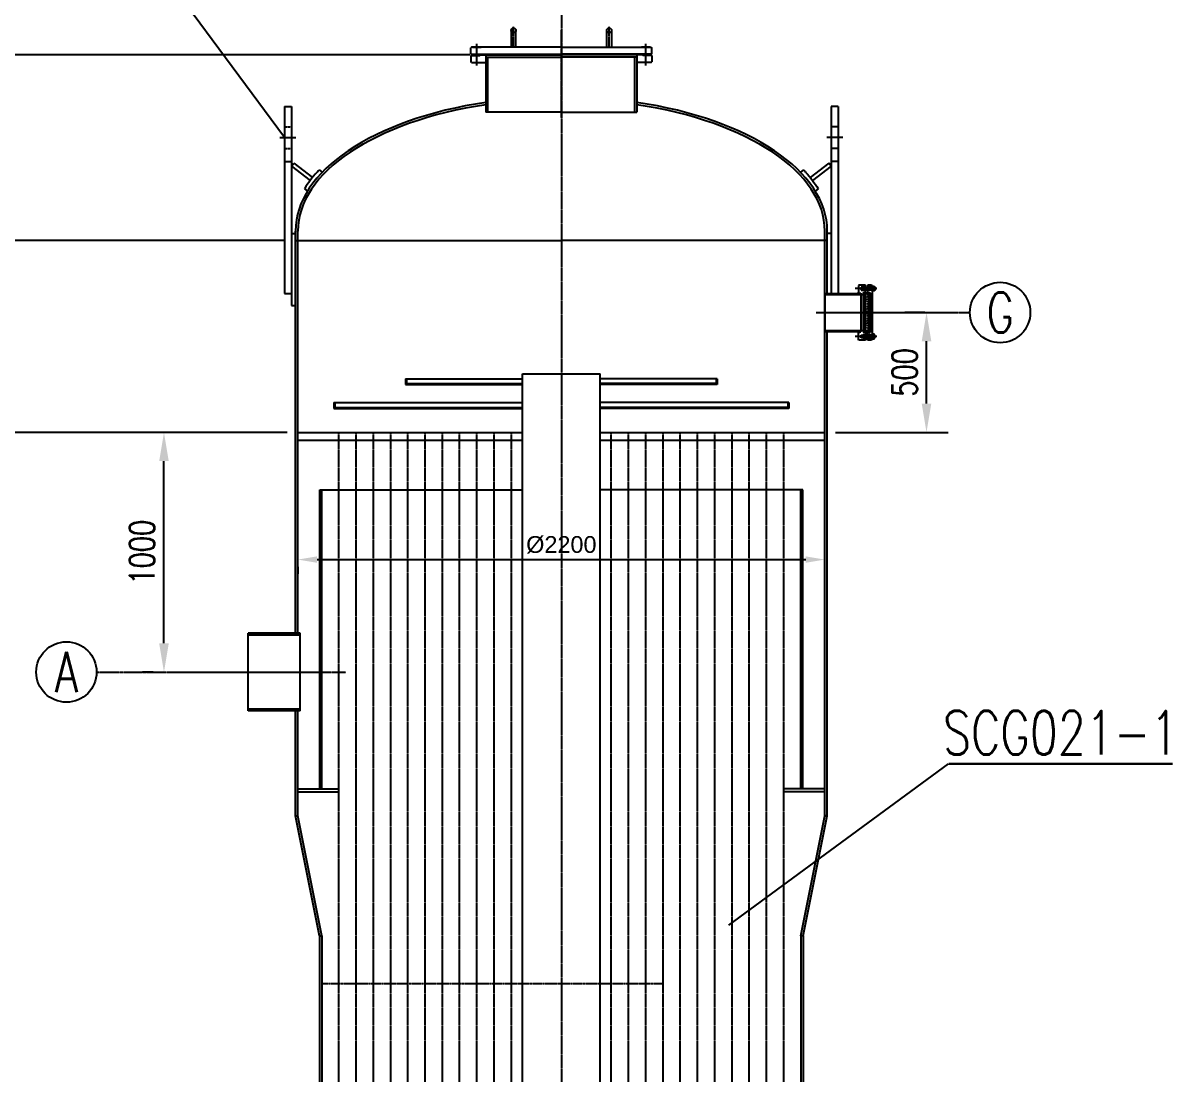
# Model space of a CAD drawing. Header units: millimetres. Extents: x 21147 to 38967, y 10167 to 35397.
# Drawn here: x 24173 to 28977, y 26543 to 30928 of the extents above; entities that cross this region are included whole.
import ezdxf
from ezdxf.enums import TextEntityAlignment as Align

# ---------------------------------------------------------------- set-up
doc = ezdxf.new("R2010")
doc.units = ezdxf.units.MM
doc.linetypes.add('CENTER', pattern=[1.25, 1, -0.1, 0.05, -0.1])
doc.linetypes.add('HIDDEN', pattern=[0.375, 0.25, -0.125])
for name, color, linetype in [('CC', 4, 'Continuous'), ('XX', 2, 'HIDDEN'), ('ZX', 1, 'CENTER')]:
    doc.layers.add(name, color=color, linetype=linetype)
doc.styles.add('HZA', font='TXT', dxfattribs={"width": 0.75, "bigfont": 'AMS_DX'})
doc.styles.get("Standard").update_dxf_attribs({"font": ''})
doc.styles.get('Standard').set_extended_font_data('Arial')
doc.dimstyles.get("Standard").update_dxf_attribs({"dimtxt": 0.18, "dimasz": 0.18, "dimexe": 0.18, "dimexo": 0.0625, "dimgap": 0.09, "dimtad": 0, "dimtih": 1, "dimtoh": 1, "dimdec": 4, "dimzin": 0, "dimdsep": 46, "dimtxsty": 'Standard', "dimcen": 0.09, "dimadec": 0, "dimazin": 0, "dimtfac": 1, "dimtdec": 4, "dimtofl": 0, "dimtmove": 0, "dimatfit": 3, "dimfxl": 1, "dimtolj": 1, "dimtzin": 0, "dimarcsym": 0})

# ---------------------------------------------------------------- blocks, each defined once
blk = doc.blocks.new('*D18')
at = {"layer": 'CC', "color": 0, "lineweight": -2}
for p, q in [((27519.9, 28719.6), (27519.9, 28749.6)), ((25399.9, 28689.6), (27439.9, 28689.6)), ((25319.9, 28659.6), (25319.9, 28629.6))]:
    blk.add_line(p, q, dxfattribs=at)
at = {"layer": 'CC', "color": 0}
for points in [[(25399.9, 28703), (25399.9, 28676.3), (25319.9, 28689.6)], [(27439.9, 28703), (27439.9, 28676.3), (27519.9, 28689.6)]]:
    blk.add_solid(points, dxfattribs=at)
at = {"layer": 'Defpoints', "color": 0}
for p in [(25319.9, 28689.6), (27519.9, 28689.6), (27519.9, 28689.6)]:
    blk.add_point(p, dxfattribs=at)
at = {"layer": 'CC', "color": 6, "insert": (26419.9, 28751.3), "char_height": 70, "attachment_point": 5}
blk.add_mtext('\\A1;%%c2200', dxfattribs=at)
blk = doc.blocks.new('*D22')
at = {"layer": 'CC', "color": 0, "lineweight": -2}
for p, q in [((26037.9, 30795.5), (23092.6, 30795.5)), ((23182.6, 30675.5), (23182.6, 14308.7)), ((24634.9, 14188.7), (23092.6, 14188.7))]:
    blk.add_line(p, q, dxfattribs=at)
at = {"layer": 'CC', "color": 0}
for points in [[(23162.6, 30675.5), (23202.6, 30675.5), (23182.6, 30795.5)], [(23162.6, 14308.7), (23202.6, 14308.7), (23182.6, 14188.7)]]:
    blk.add_solid(points, dxfattribs=at)
at = {"layer": 'Defpoints', "color": 0}
for p in [(26082.9, 30795.5), (23182.6, 14188.7), (24679.9, 14188.7)]:
    blk.add_point(p, dxfattribs=at)
at = {"layer": 'CC', "color": 0, "insert": (23091.1, 22492.1), "char_height": 105, "attachment_point": 5, "rotation": 90, "style": 'HZA'}
blk.add_mtext('\\A1;16607', dxfattribs=at)
blk = doc.blocks.new('*D27')
at = {"layer": 'CC', "color": 0, "lineweight": -2}
for p, q in [((25274.9, 29220.5), (23830.3, 29220.5)), ((23920.3, 29100.5), (23920.3, 22360.5)), ((23875.3, 22240.5), (23830.3, 22240.5))]:
    blk.add_line(p, q, dxfattribs=at)
at = {"layer": 'CC', "color": 0}
for points in [[(23900.3, 29100.5), (23940.3, 29100.5), (23920.3, 29220.5)], [(23900.3, 22360.5), (23940.3, 22360.5), (23920.3, 22240.5)]]:
    blk.add_solid(points, dxfattribs=at)
at = {"layer": 'Defpoints', "color": 0}
for p in [(25319.9, 29220.5), (23920.3, 22240.5), (23920.3, 22240.5)]:
    blk.add_point(p, dxfattribs=at)
at = {"layer": 'CC', "color": 0, "insert": (23828.8, 25730.5), "char_height": 105, "attachment_point": 5, "rotation": 90, "style": 'HZA'}
blk.add_mtext('\\A1;6980', dxfattribs=at)
blk = doc.blocks.new('*D28')
at = {"layer": 'CC', "color": 0, "lineweight": -2}
for p, q in [((25264.9, 30020.5), (23830.3, 30020.5)), ((23920.3, 29900.5), (23920.3, 29340.5)), ((23875.3, 29220.5), (23830.3, 29220.5))]:
    blk.add_line(p, q, dxfattribs=at)
at = {"layer": 'CC', "color": 0}
for points in [[(23900.3, 29900.5), (23940.3, 29900.5), (23920.3, 30020.5)], [(23900.3, 29340.5), (23940.3, 29340.5), (23920.3, 29220.5)]]:
    blk.add_solid(points, dxfattribs=at)
at = {"layer": 'Defpoints', "color": 0}
for p in [(25309.9, 30020.5), (23920.3, 29220.5), (23920.3, 29220.5)]:
    blk.add_point(p, dxfattribs=at)
at = {"layer": 'CC', "color": 0, "insert": (23828.8, 29620.5), "char_height": 105, "attachment_point": 5, "rotation": 90, "style": 'HZA'}
blk.add_mtext('\\A1;800', dxfattribs=at)
blk = doc.blocks.new('*D30')
at = {"layer": 'CC', "color": 0, "lineweight": -2}
for p, q in [((24716, 29220.5), (24671, 29220.5)), ((24761, 28340.5), (24761, 29100.5)), ((24716, 28220.5), (24671, 28220.5))]:
    blk.add_line(p, q, dxfattribs=at)
at = {"layer": 'CC', "color": 0}
for points in [[(24741, 29100.5), (24781, 29100.5), (24761, 29220.5)], [(24741, 28340.5), (24781, 28340.5), (24761, 28220.5)]]:
    blk.add_solid(points, dxfattribs=at)
at = {"layer": 'Defpoints', "color": 0}
for p in [(24761, 29220.5), (24761, 29220.5), (24761, 28220.5)]:
    blk.add_point(p, dxfattribs=at)
at = {"layer": 'CC', "color": 0, "insert": (24669.5, 28720.5), "char_height": 105, "attachment_point": 5, "rotation": 90, "style": 'HZA'}
blk.add_mtext('\\A1;1000', dxfattribs=at)
blk = doc.blocks.new('*D36')
at = {"layer": 'CC', "color": 0, "lineweight": -2}
for p, q in [((27937.9, 29720.5), (27854.3, 29720.5)), ((27944.3, 29340.5), (27944.3, 29600.5)), ((27564.9, 29220.5), (28034.3, 29220.5))]:
    blk.add_line(p, q, dxfattribs=at)
at = {"layer": 'CC', "color": 0}
for points in [[(27924.3, 29600.5), (27964.3, 29600.5), (27944.3, 29720.5)], [(27924.3, 29340.5), (27964.3, 29340.5), (27944.3, 29220.5)]]:
    blk.add_solid(points, dxfattribs=at)
at = {"layer": 'Defpoints', "color": 0}
for p in [(27944.3, 29720.5), (27982.9, 29720.5), (27519.9, 29220.5)]:
    blk.add_point(p, dxfattribs=at)
at = {"layer": 'CC', "color": 0, "insert": (27852.8, 29470.5), "char_height": 105, "attachment_point": 5, "rotation": 90, "style": 'HZA'}
blk.add_mtext('\\A1;500', dxfattribs=at)

msp = doc.modelspace()

# ---------------------------------------------------------------- linework, layer by layer
for p, q in [((26210.38422, 30897.46336), (26210.38422, 30827.46336)), ((26230.38422, 30827.46336), (26230.38422, 30897.46336)), ((26609.3809, 30827.46336), (26609.3809, 30897.46336)), ((26629.3809, 30897.46336), (26629.3809, 30827.46336)), ((26045.38256, 30827.46336), (26042.38256, 30824.46336)), ((26042.38256, 30798.46336), (26042.38256, 30824.46336)), ((26419.88256, 30827.46336), (26045.38256, 30827.46336)), ((26049.04923, 30827.46336), (26085.71589, 30827.46336)), ((26253.46167, 30827.46336), (26245.96167, 30827.46336)), ((26419.88256, 30827.46336), (26794.38256, 30827.46336)), ((26586.30345, 30827.46336), (26593.80345, 30827.46336)), ((26790.71589, 30827.46336), (26754.04923, 30827.46336)), ((26794.38256, 30827.46336), (26797.38256, 30824.46336)), ((26797.38256, 30798.46336), (26797.38256, 30824.46336)), ((26042.38256, 30798.46336), (26419.88256, 30798.46336)), ((26042.38256, 30792.46336), (26042.38256, 30766.46336)), ((26042.38256, 30792.46336), (26079.88256, 30792.46336)), ((26045.38256, 30763.46336), (26042.38256, 30766.46336)), ((26045.38256, 30763.46336), (26104.88256, 30763.46336)), ((26049.04923, 30763.46336), (26085.71589, 30763.46336)), ((26079.88256, 30792.46336), (26082.88256, 30795.46336)), ((26082.88256, 30795.46336), (26082.88256, 30798.46336)), ((26082.88256, 30795.46336), (26419.88256, 30795.46336)), ((26104.88256, 30795.46336), (26104.88256, 30556.46336)), ((26104.88256, 30785.46336), (26419.88256, 30785.46336)), ((26112.88256, 30556.46336), (26112.88256, 30785.46336)), ((26797.38256, 30798.46336), (26419.88256, 30798.46336)), ((26756.88256, 30795.46336), (26419.88256, 30795.46336)), ((26734.88256, 30785.46336), (26419.88256, 30785.46336)), ((26726.88256, 30556.46336), (26726.88256, 30785.46336)), ((26734.88256, 30795.46336), (26734.88256, 30556.46336)), ((26794.38256, 30763.46336), (26734.88256, 30763.46336)), ((26790.71589, 30763.46336), (26754.04923, 30763.46336)), ((26756.88256, 30795.46336), (26756.88256, 30798.46336)), ((26759.88256, 30792.46336), (26756.88256, 30795.46336)), ((26797.38256, 30792.46336), (26759.88256, 30792.46336)), ((26794.38256, 30763.46336), (26797.38256, 30766.46336)), ((26797.38256, 30792.46336), (26797.38256, 30766.46336)), ((25263.88256, 30580.46336), (25263.88256, 29800.46336)), ((25263.88256, 30580.46336), (25293.88256, 30580.46336)), ((25293.88256, 30580.46336), (25293.88256, 29750.46336)), ((27545.88256, 30580.46336), (27545.88256, 29799.96336)), ((27575.88256, 30580.46336), (27545.88256, 30580.46336)), ((27575.88256, 30580.46336), (27575.88256, 29800.46336)), ((26419.88256, 30556.46336), (26104.88256, 30556.46336)), ((26419.88256, 30556.46336), (26734.88256, 30556.46336)), ((25263.88256, 30350.46336), (25293.88256, 30350.46336)), ((25293.88256, 30330.46336), (25303.58949, 30343.18246)), ((25293.88256, 30330.46336), (25371.29303, 30271.38543)), ((25303.58949, 30343.18246), (25381.21155, 30283.94304)), ((27536.17563, 30343.18246), (27458.55357, 30283.94304)), ((27545.88256, 30330.46336), (27468.47209, 30271.38543)), ((27545.88256, 30330.46336), (27536.17563, 30343.18246)), ((27575.88256, 30350.46336), (27545.88256, 30350.46336)), ((25409.15626, 30315.4502), (25421.95878, 30305.6796)), ((27430.60887, 30315.4502), (27417.80634, 30305.6796)), ((25347.36211, 30236.81504), (25360.14086, 30227.06258)), ((27492.40301, 30236.81504), (27479.62426, 30227.06258)), ((25293.88256, 30050.46336), (25309.88256, 30050.46336)), ((25309.88256, 28382.96336), (25309.88256, 30060.46336)), ((25319.88256, 28382.96336), (25319.88256, 30060.46336)), ((27519.88256, 27620.46336), (27519.88256, 30060.46336)), ((27529.88256, 29799.96336), (27529.88256, 30060.46336)), ((27545.88256, 30050.46336), (27529.88256, 30050.46336)), ((25309.88256, 30020.46336), (26419.88256, 30020.46336)), ((27529.88256, 30020.46336), (26419.88256, 30020.46336)), ((25263.88256, 29800.46336), (25293.88256, 29800.46336)), ((27519.88256, 29799.96336), (27669.88256, 29799.96336)), ((27519.88256, 29799.96336), (27519.88256, 29640.96336)), ((27519.88256, 29795.46336), (27669.88256, 29795.46336)), ((27662.38256, 29835.14756), (27659.88256, 29832.64756)), ((27659.88256, 29832.64756), (27659.88256, 29805.96336)), ((27659.88256, 29799.96336), (27659.88256, 29805.96336)), ((27659.88256, 29805.96336), (27664.88256, 29800.96336)), ((27689.88256, 29835.14756), (27662.38256, 29835.14756)), ((27664.88256, 29800.96336), (27669.88256, 29800.96336)), ((27664.88256, 29800.96336), (27664.88256, 29799.96336)), ((27668.38256, 29820.46336), (27670.88256, 29824.96336)), ((27670.88256, 29815.96336), (27668.38256, 29820.46336)), ((27669.88256, 29800.96336), (27669.88256, 29795.46336)), ((27669.88256, 29799.96336), (27669.88256, 29795.46336)), ((27669.88256, 29795.46336), (27681.88256, 29795.46336)), ((27669.88256, 29795.46336), (27669.88256, 29645.46336)), ((27670.88256, 29826.46336), (27670.88256, 29814.46336)), ((27670.88256, 29824.96336), (27670.88256, 29815.96336)), ((27670.88256, 29824.96336), (27676.88256, 29824.96336)), ((27676.88256, 29815.96336), (27670.88256, 29815.96336)), ((27676.88256, 29824.96336), (27678.38256, 29826.46336)), ((27676.88256, 29820.46336), (27676.88256, 29824.96336)), ((27676.88256, 29815.96336), (27676.88256, 29820.46336)), ((27678.38256, 29814.46336), (27676.88256, 29815.96336)), ((27678.38256, 29814.46336), (27678.38256, 29826.46336)), ((27678.38256, 29826.46336), (27689.88256, 29826.46336)), ((27689.88256, 29815.96336), (27678.38256, 29815.96336)), ((27689.88256, 29814.46336), (27678.38256, 29814.46336)), ((27678.88256, 29824.96336), (27689.88256, 29824.96336)), ((27681.88256, 29795.46336), (27681.88256, 29804.46336)), ((27681.88256, 29804.46336), (27689.88256, 29804.46336)), ((27681.88256, 29804.46336), (27684.88256, 29804.46336)), ((27681.88256, 29795.46336), (27684.88256, 29795.46336)), ((27681.88256, 29720.46336), (27681.88256, 29795.46336)), ((27684.88256, 29795.46336), (27684.88256, 29804.46336)), ((27684.88256, 29802.96336), (27704.88256, 29802.96336)), ((27684.88256, 29645.46336), (27684.88256, 29795.46336)), ((27689.88256, 29826.46336), (27689.88256, 29835.14756)), ((27689.88256, 29814.46336), (27689.88256, 29826.46336)), ((27689.88256, 29826.46336), (27717.88256, 29826.46336)), ((27689.88256, 29815.96336), (27689.88256, 29824.96336)), ((27717.88256, 29814.46336), (27689.88256, 29814.46336)), ((27689.88256, 29804.46336), (27689.88256, 29814.46336)), ((27689.88256, 29802.96336), (27689.88256, 29804.46336)), ((27699.88256, 29835.46336), (27714.88256, 29835.46336)), ((27699.88256, 29827.46336), (27699.88256, 29835.46336)), ((27699.88256, 29827.46336), (27717.88256, 29827.46336)), ((27699.88256, 29826.46336), (27699.88256, 29827.46336)), ((27699.88256, 29813.46336), (27699.88256, 29814.46336)), ((27717.88256, 29813.46336), (27699.88256, 29813.46336)), ((27699.88256, 29804.46336), (27699.88256, 29813.46336)), ((27699.88256, 29802.96336), (27699.88256, 29804.46336)), ((27699.88256, 29804.46336), (27704.88256, 29804.46336)), ((27704.88256, 29804.46336), (27704.88256, 29795.41451)), ((27704.88256, 29804.46336), (27707.88256, 29804.46336)), ((27704.88256, 29795.46336), (27707.88256, 29795.46336)), ((27704.88256, 29795.41451), (27704.88256, 29645.43481)), ((27707.88256, 29804.46336), (27707.88256, 29795.41451)), ((27707.88256, 29795.46336), (27711.88256, 29795.46336)), ((27707.88256, 29795.41451), (27707.88256, 29645.43481)), ((27708.38256, 29826.46336), (27708.38256, 29814.46336)), ((27711.88256, 29795.46336), (27717.88256, 29801.46336)), ((27711.88256, 29795.46336), (27711.88256, 29645.46336)), ((27714.88256, 29835.46336), (27717.88256, 29832.46336)), ((27717.88256, 29832.46336), (27717.88256, 29827.46336)), ((27717.88256, 29830.46336), (27725.88256, 29830.46336)), ((27717.88256, 29827.46336), (27717.88256, 29813.46336)), ((27717.88256, 29825.46336), (27725.88256, 29825.46336)), ((27725.88256, 29815.46336), (27717.88256, 29815.46336)), ((27717.88256, 29813.46336), (27717.88256, 29800.96336)), ((27725.88256, 29810.46336), (27717.88256, 29810.46336)), ((27717.88256, 29800.96336), (27717.88256, 29639.46171)), ((27725.88256, 29830.46336), (27726.88256, 29828.76336)), ((27726.88256, 29812.16336), (27725.88256, 29810.46336)), ((27726.88256, 29828.76336), (27726.88256, 29812.16336)), ((27726.88256, 29826.46336), (27728.38256, 29826.46336)), ((27728.38256, 29814.46336), (27726.88256, 29814.46336)), ((27728.38256, 29826.46336), (27728.38256, 29814.46336)), ((27728.38256, 29826.46336), (27729.88256, 29824.96336)), ((27729.88256, 29815.96336), (27728.38256, 29814.46336)), ((27729.88256, 29824.96336), (27729.88256, 29815.96336)), ((25293.88256, 29750.46336), (25309.88256, 29750.46336)), ((27681.88256, 29645.46336), (27681.88256, 29720.46336)), ((27519.88256, 29645.46336), (27669.88256, 29645.46336)), ((27519.88256, 29640.96336), (27669.88256, 29640.96336)), ((27529.88256, 27620.46336), (27529.88256, 29640.96336)), ((27659.88256, 29634.96336), (27659.88256, 29640.96336)), ((27659.88256, 29634.96336), (27664.88256, 29639.96336)), ((27659.88256, 29608.27916), (27659.88256, 29634.96336)), ((27662.38256, 29605.77916), (27659.88256, 29608.27916)), ((27689.88256, 29605.77916), (27662.38256, 29605.77916)), ((27664.88256, 29640.96336), (27664.88256, 29639.96336)), ((27664.88256, 29639.96336), (27669.88256, 29639.96336)), ((27670.88256, 29624.96336), (27668.38256, 29620.46336)), ((27668.38256, 29620.46336), (27670.88256, 29615.96336)), ((27669.88256, 29645.46336), (27681.88256, 29645.46336)), ((27669.88256, 29639.96336), (27669.88256, 29645.46336)), ((27669.88256, 29640.96336), (27669.88256, 29645.46336)), ((27670.88256, 29614.46336), (27670.88256, 29626.46336)), ((27676.88256, 29624.96336), (27670.88256, 29624.96336)), ((27670.88256, 29615.96336), (27670.88256, 29624.96336)), ((27670.88256, 29615.96336), (27676.88256, 29615.96336)), ((27678.38256, 29626.46336), (27676.88256, 29624.96336)), ((27676.88256, 29624.96336), (27676.88256, 29620.46336)), ((27676.88256, 29620.46336), (27676.88256, 29615.96336)), ((27676.88256, 29615.96336), (27678.38256, 29614.46336)), ((27678.38256, 29626.46336), (27678.38256, 29614.46336)), ((27689.88256, 29626.46336), (27678.38256, 29626.46336)), ((27689.88256, 29624.96336), (27678.38256, 29624.96336)), ((27678.38256, 29614.46336), (27689.88256, 29614.46336)), ((27678.88256, 29615.96336), (27689.88256, 29615.96336)), ((27684.88256, 29645.46336), (27681.88256, 29645.46336)), ((27681.88256, 29645.46336), (27681.88256, 29636.46336)), ((27681.88256, 29636.46336), (27689.88256, 29636.46336)), ((27681.88256, 29636.46336), (27684.88256, 29636.46336)), ((27684.88256, 29636.46336), (27684.88256, 29645.46336)), ((27704.88256, 29637.96336), (27684.88256, 29637.96336)), ((27689.88256, 29636.46336), (27689.88256, 29637.96336)), ((27689.88256, 29636.46336), (27689.88256, 29626.46336)), ((27689.88256, 29626.46336), (27689.88256, 29614.46336)), ((27717.88256, 29626.46336), (27689.88256, 29626.46336)), ((27689.88256, 29624.96336), (27689.88256, 29615.96336)), ((27689.88256, 29614.46336), (27717.88256, 29614.46336)), ((27689.88256, 29614.46336), (27689.88256, 29605.77916)), ((27699.88256, 29636.2306), (27699.88256, 29637.96336)), ((27704.92406, 29636.46336), (27699.88256, 29636.46336)), ((27699.88256, 29626.46336), (27699.88256, 29636.2306)), ((27717.88256, 29627.46336), (27699.88256, 29627.46336)), ((27699.88256, 29627.46336), (27699.88256, 29626.46336)), ((27699.88256, 29605.46336), (27699.88256, 29614.46336)), ((27699.88256, 29614.46336), (27699.88256, 29613.46336)), ((27699.88256, 29613.46336), (27717.88256, 29613.46336)), ((27714.88256, 29605.46336), (27699.88256, 29605.46336)), ((27708.21458, 29645.46336), (27704.88256, 29645.46336)), ((27704.88256, 29645.43481), (27704.88256, 29645.18284)), ((27704.88256, 29645.18284), (27704.88256, 29636.46336)), ((27707.88256, 29636.46336), (27704.92406, 29636.46336)), ((27707.88256, 29645.43481), (27707.88256, 29636.46336)), ((27711.88256, 29645.46336), (27708.21458, 29645.46336)), ((27708.38256, 29614.46336), (27708.38256, 29626.46336)), ((27711.88256, 29645.46336), (27717.88256, 29639.46336)), ((27717.88256, 29608.46336), (27714.88256, 29605.46336)), ((27717.88256, 29639.46171), (27717.88256, 29608.46336)), ((27725.88256, 29630.46336), (27717.88256, 29630.46336)), ((27717.88256, 29613.46336), (27717.88256, 29627.46336)), ((27725.88256, 29625.46336), (27717.88256, 29625.46336)), ((27717.88256, 29615.46336), (27725.88256, 29615.46336)), ((27717.88256, 29610.46336), (27725.88256, 29610.46336)), ((27726.88256, 29628.76336), (27725.88256, 29630.46336)), ((27725.88256, 29610.46336), (27726.88256, 29612.16336)), ((27726.88256, 29612.16336), (27726.88256, 29628.76336)), ((27728.38256, 29626.46336), (27726.88256, 29626.46336)), ((27726.88256, 29614.46336), (27728.38256, 29614.46336)), ((27728.38256, 29614.46336), (27728.38256, 29626.46336)), ((27729.88256, 29624.96336), (27728.38256, 29626.46336)), ((27728.38256, 29614.46336), (27729.88256, 29615.96336)), ((27729.88256, 29615.96336), (27729.88256, 29624.96336)), ((26257.38256, 19909.45093), (26257.38256, 29464.46336)), ((26257.38256, 29464.46336), (26582.38256, 29464.46336)), ((26582.38256, 19848.18065), (26582.38256, 29464.46336)), ((25769.88256, 29444.46336), (26257.38256, 29444.46336)), ((25769.88256, 29444.46336), (25769.88256, 29420.46336)), ((25769.88256, 29424.46336), (26257.38256, 29424.46336)), ((25769.88256, 29420.46336), (26257.38256, 29420.46336)), ((25773.88256, 29444.46336), (25773.88256, 29424.46336)), ((27069.88256, 29444.46336), (26582.38256, 29444.46336)), ((27069.88256, 29424.46336), (26582.38256, 29424.46336)), ((27069.88256, 29420.46336), (26582.38256, 29420.46336)), ((27065.88256, 29444.46336), (27065.88256, 29424.46336)), ((27069.88256, 29444.46336), (27069.88256, 29420.46336)), ((25469.88256, 29344.46336), (26257.38256, 29344.46336)), ((25469.88256, 29344.46336), (25469.88256, 29320.46336)), ((25469.88256, 29324.46336), (26257.38256, 29324.46336)), ((25469.88256, 29320.46336), (26257.38256, 29320.46336)), ((25473.88256, 29344.46336), (25473.88256, 29324.46336)), ((27369.88256, 29344.46336), (26582.38256, 29344.46336)), ((27369.88256, 29324.46336), (26582.38256, 29324.46336)), ((27369.88256, 29320.46336), (26582.38256, 29320.46336)), ((27365.88256, 29344.46336), (27365.88256, 29324.46336)), ((27369.88256, 29344.46336), (27369.88256, 29320.46336)), ((25319.88256, 29220.46336), (26257.38256, 29220.46336)), ((26582.38256, 29220.46336), (27519.88256, 29220.46336)), ((25319.88256, 29188.46336), (26257.38256, 29188.46336)), ((26582.38256, 29188.46336), (27519.88256, 29188.46336)), ((25411.88256, 27732.46336), (25411.88256, 28980.46336)), ((25411.88256, 28980.46336), (26257.38256, 28980.46336)), ((25419.88256, 27732.46336), (25419.88256, 28980.46336)), ((27427.88256, 28980.46336), (26582.38256, 28980.46336)), ((27419.88256, 27732.46336), (27419.88256, 28980.46336)), ((27427.88256, 27732.46336), (27427.88256, 28980.46336)), ((25111.88256, 28057.96336), (25111.88256, 28382.96336)), ((25329.88256, 28382.96336), (25111.88256, 28382.96336)), ((25329.88256, 28374.96336), (25111.88256, 28374.96336)), ((25329.88256, 28057.96336), (25329.88256, 28382.96336)), ((25329.88256, 28065.96336), (25111.88256, 28065.96336)), ((25329.88256, 28057.96336), (25111.88256, 28057.96336)), ((25309.88256, 27620.46336), (25309.88256, 28057.96336)), ((25319.88256, 27620.46336), (25319.88256, 28057.96336)), ((25319.88256, 27732.46336), (25491.38256, 27732.46336)), ((27519.88256, 27732.46336), (27348.38256, 27732.46336)), ((25319.88256, 27720.46336), (25491.38256, 27720.46336)), ((27519.88256, 27720.46336), (27348.38256, 27720.46336)), ((25409.88256, 27120.46336), (25309.88256, 27620.46336)), ((25309.88256, 27620.46336), (25319.88256, 27620.46336)), ((25419.88256, 27120.46336), (25319.88256, 27620.46336)), ((27419.88256, 27120.46336), (27519.88256, 27620.46336)), ((27429.88256, 27120.46336), (27529.88256, 27620.46336)), ((27529.88256, 27620.46336), (27519.88256, 27620.46336)), ((25409.88256, 27120.46336), (25409.88256, 22794.46336)), ((25409.88256, 27120.46336), (25419.88256, 27120.46336)), ((25419.88256, 27120.46336), (25419.88256, 22045.08216)), ((27419.88256, 27120.46336), (27419.88256, 22045.08216)), ((27429.88256, 27120.46336), (27419.88256, 27120.46336)), ((27429.88256, 27120.46336), (27429.88256, 22871.46336))]:
    msp.add_line(p, q)
at = {"color": 0}
for p, q in [((27681.88256, 29803.40745), (27682.93848, 29804.46336)), ((27681.88256, 29801.99323), (27684.35269, 29804.46336)), ((27681.88256, 29803.66437), (27684.88256, 29800.66437)), ((27681.88256, 29800.57902), (27684.88256, 29803.57902)), ((27681.88256, 29802.25016), (27684.88256, 29799.25016)), ((27681.88256, 29799.16481), (27684.88256, 29802.16481)), ((27681.88256, 29800.83595), (27684.88256, 29797.83595)), ((27681.88256, 29797.75059), (27684.88256, 29800.75059)), ((27681.88256, 29799.42173), (27684.88256, 29796.42173)), ((27681.88256, 29796.33638), (27684.88256, 29799.33638)), ((27681.88256, 29798.00752), (27684.42672, 29795.46336)), ((27681.88256, 29796.5933), (27683.0125, 29795.46336)), ((27682.42376, 29795.46336), (27684.88256, 29797.92217)), ((27682.49778, 29804.46336), (27684.88256, 29802.07859)), ((27683.83797, 29795.46336), (27684.88256, 29796.50795)), ((27683.912, 29804.46336), (27684.88256, 29803.4928)), ((27689.38213, 29826.46336), (27689.88256, 29826.9638)), ((27689.38213, 29826.46336), (27689.88256, 29826.9638)), ((27704.88256, 29804.706), (27707.88256, 29801.706)), ((27704.88256, 29803.78003), (27705.56589, 29804.46336)), ((27704.88256, 29802.36582), (27706.98011, 29804.46336)), ((27704.88256, 29800.9516), (27707.88256, 29803.9516)), ((27704.88256, 29803.29179), (27707.88256, 29800.29179)), ((27704.88256, 29799.53739), (27707.88256, 29802.53739)), ((27704.88256, 29801.87758), (27707.88256, 29798.87758)), ((27704.88256, 29798.12318), (27707.88256, 29801.12318)), ((27704.88256, 29800.46336), (27707.88256, 29797.46336)), ((27704.88256, 29796.70896), (27707.88256, 29799.70896)), ((27704.88256, 29799.04915), (27707.88256, 29796.04915)), ((27704.88256, 29797.63494), (27707.05413, 29795.46336)), ((27704.88256, 29796.22072), (27705.63992, 29795.46336)), ((27705.05118, 29795.46336), (27707.88256, 29798.29475)), ((27706.46539, 29795.46336), (27707.88256, 29796.88053)), ((27706.53942, 29804.46336), (27707.88256, 29803.12022)), ((27707.8796, 29795.46336), (27707.88256, 29795.46632)), ((27681.88256, 29643.60131), (27683.74461, 29645.46336)), ((27681.88256, 29645.01553), (27682.3304, 29645.46336)), ((27681.88256, 29645.27245), (27684.88256, 29642.27245)), ((27681.88256, 29642.1871), (27684.88256, 29645.1871)), ((27681.88256, 29643.85824), (27684.88256, 29640.85824)), ((27681.88256, 29640.77289), (27684.88256, 29643.77289)), ((27681.88256, 29642.44403), (27684.88256, 29639.44403)), ((27681.88256, 29639.35867), (27684.88256, 29642.35867)), ((27681.88256, 29641.02981), (27684.88256, 29638.02981)), ((27681.88256, 29637.94446), (27684.88256, 29640.94446)), ((27681.88256, 29639.6156), (27684.88256, 29636.6156)), ((27681.88256, 29636.53025), (27684.88256, 29639.53025)), ((27681.88256, 29638.20139), (27683.62058, 29636.46336)), ((27681.88256, 29636.78717), (27682.20637, 29636.46336)), ((27683.10587, 29645.46336), (27684.88256, 29643.68667)), ((27683.22989, 29636.46336), (27684.88256, 29638.11603)), ((27684.52008, 29645.46336), (27684.88256, 29645.10088)), ((27684.6441, 29636.46336), (27684.88256, 29636.70182)), ((27689.38213, 29614.46336), (27689.88256, 29613.96293)), ((27699.88256, 29606.05925), (27700.47845, 29605.46336)), ((27704.88256, 29642.55968), (27707.78624, 29645.46336)), ((27704.88256, 29643.9739), (27706.37203, 29645.46336)), ((27704.88256, 29644.89987), (27707.88256, 29641.89987)), ((27704.88256, 29641.14547), (27707.88256, 29644.14547)), ((27704.88256, 29643.48566), (27707.88256, 29640.48566)), ((27704.88256, 29639.73126), (27707.88256, 29642.73126)), ((27704.88256, 29642.07144), (27707.88256, 29639.07144)), ((27704.88256, 29638.31704), (27707.88256, 29641.31704)), ((27704.88256, 29640.65723), (27707.88256, 29637.65723)), ((27704.88256, 29636.90283), (27707.88256, 29639.90283)), ((27704.88256, 29639.24302), (27707.66222, 29636.46336)), ((27704.88256, 29637.8288), (27706.248, 29636.46336)), ((27705.73328, 29645.46336), (27707.88256, 29643.31408)), ((27705.85731, 29636.46336), (27707.88256, 29638.48862)), ((27707.1475, 29645.46336), (27707.88256, 29644.7283)), ((27707.27152, 29636.46336), (27707.88256, 29637.0744))]:
    msp.add_line(p, q, dxfattribs=at)
for centre in [(26220.38422, 30897.46336), (26619.3809, 30897.46336), (26619.63173, 30897.46336)]:
    msp.add_circle(centre, 10)
for centre, radius, start, end in [((27723.25756, 29827.96336), 3.625, 316.39718103, 43.60281897), ((27713.88256, 29820.46336), 13, 337.38013505, 22.61986495), ((27723.25756, 29812.96336), 3.625, 316.39718103, 43.60281897), ((27706.88256, 29640.46336), 0.25, 90, 270), ((27706.88256, 29640.46336), 0.25, 270, 90), ((27723.25756, 29627.96336), 3.625, 316.39718103, 43.60281897), ((27713.88256, 29620.46336), 13, 337.38013505, 22.61986495), ((27723.25756, 29612.96336), 3.625, 316.39718103, 43.60281897)]:
    msp.add_arc(centre, radius, start, end)
for major_axis, ratio, start_param, end_param in [((-1110, 0), 0.5045045045, 5.0001268094, 6.2831853072), ((-1100, 0), 0.5, 5.0028183467, 6.2831853072), ((-1110, 0), 0.5045045045, 3.1415926536, 4.4246511514), ((-1100, 0), 0.5, 3.1415926536, 4.4219596141)]:
    msp.add_ellipse((26419.88256, 30060.46336), major_axis=major_axis, ratio=ratio, start_param=start_param, end_param=end_param)
for points in [[(25409.15626, 30315.4502), (25406.10346, 30312.26727), (25403.10698, 30309.06833), (25379.76263, 30283.54028), (25362.09977, 30260.47403), (25347.36211, 30236.81504)], [(27430.60887, 30315.4502), (27433.66166, 30312.26727), (27436.65814, 30309.06833), (27460.00249, 30283.54028), (27477.66535, 30260.47403), (27492.40301, 30236.81504)]]:
    msp.add_open_spline(points, degree=3, knots=[5.83252849664, 5.83252849664, 5.83252849664, 5.83252849664, 5.85093404062, 5.85093404062, 5.97869469149, 5.97869469149, 5.97869469149, 5.97869469149])
for points in [[(26098.04053, 30763.46336), (26104.88256, 30756.86772), (26104.88256, 30763.46336)], [(26104.88256, 30792.87743), (26112.88256, 30785.46336), (26104.88256, 30785.46336)], [(26734.88256, 30792.87743), (26726.88256, 30785.46336), (26734.88256, 30785.46336)], [(26741.72459, 30763.46336), (26734.88256, 30756.86772), (26734.88256, 30763.46336)], [(27664.88256, 29800.96336), (27664.88256, 29799.96336), (27659.88256, 29805.96336), (27654.68945, 29799.96336)], [(27672.43099, 29795.46336), (27667.02314, 29795.46336), (27669.88256, 29798.79392)], [(27664.88256, 29639.96336), (27664.88256, 29640.96336), (27659.88256, 29634.96336), (27654.68945, 29640.96336)], [(27672.43099, 29645.46336), (27667.02314, 29645.46336), (27669.88256, 29642.13281)]]:
    msp.add_solid(points)
at = {"layer": 'CC'}
for p, q in [((25263.88256, 30450.46336), (24825.96924, 31042.03635)), ((27689.88256, 29826.46336), (27670.88256, 29826.46336)), ((27670.88256, 29814.46336), (27689.88256, 29814.46336)), ((27676.88256, 29824.96336), (27689.88256, 29824.96336)), ((27689.88256, 29815.96336), (27676.88256, 29815.96336)), ((27687.38256, 29800.96336), (27692.38256, 29795.96336)), ((27687.38256, 29798.96336), (27692.38256, 29793.96336)), ((27687.38256, 29796.96336), (27692.38256, 29791.96336)), ((27687.38256, 29790.96336), (27692.38256, 29785.96336)), ((27697.38256, 29800.96336), (27702.38256, 29795.96336)), ((27697.38256, 29798.96336), (27702.38256, 29793.96336)), ((27697.38256, 29796.96336), (27702.38256, 29791.96336)), ((27697.38256, 29790.96336), (27702.38256, 29785.96336)), ((27708.38256, 29824.96336), (27717.88256, 29824.96336)), ((27717.88256, 29815.96336), (27708.38256, 29815.96336)), ((27726.88256, 29824.96336), (27729.88256, 29824.96336)), ((27729.88256, 29815.96336), (27726.88256, 29815.96336)), ((27687.38256, 29788.96336), (27692.38256, 29783.96336)), ((27687.38256, 29786.96336), (27692.38256, 29781.96336)), ((27687.38256, 29780.96336), (27692.38256, 29775.96336)), ((27687.38256, 29778.96336), (27692.38256, 29773.96336)), ((27687.38256, 29776.96336), (27692.38256, 29771.96336)), ((27687.38256, 29770.96336), (27692.38256, 29765.96336)), ((27687.38256, 29768.96336), (27692.38256, 29763.96336)), ((27687.38256, 29766.96336), (27692.38256, 29761.96336)), ((27687.38256, 29760.96336), (27692.38256, 29755.96336)), ((27687.38256, 29758.96336), (27692.38256, 29753.96336)), ((27687.38256, 29756.96336), (27692.38256, 29751.96336)), ((27687.38256, 29750.96336), (27692.38256, 29745.96336)), ((27687.38256, 29748.96336), (27692.38256, 29743.96336)), ((27687.38256, 29746.96336), (27692.38256, 29741.96336)), ((27697.38256, 29788.96336), (27702.38256, 29783.96336)), ((27697.38256, 29786.96336), (27702.38256, 29781.96336)), ((27697.38256, 29780.96336), (27702.38256, 29775.96336)), ((27697.38256, 29778.96336), (27702.38256, 29773.96336)), ((27697.38256, 29776.96336), (27702.38256, 29771.96336)), ((27697.38256, 29770.96336), (27702.38256, 29765.96336)), ((27697.38256, 29768.96336), (27702.38256, 29763.96336)), ((27697.38256, 29766.96336), (27702.38256, 29761.96336)), ((27697.38256, 29760.96336), (27702.38256, 29755.96336)), ((27697.38256, 29758.96336), (27702.38256, 29753.96336)), ((27697.38256, 29756.96336), (27702.38256, 29751.96336)), ((27697.38256, 29750.96336), (27702.38256, 29745.96336)), ((27697.38256, 29748.96336), (27702.38256, 29743.96336)), ((27697.38256, 29746.96336), (27702.38256, 29741.96336)), ((27687.38256, 29740.96336), (27692.38256, 29735.96336)), ((27687.38256, 29738.96336), (27692.38256, 29733.96336)), ((27687.38256, 29736.96336), (27692.38256, 29731.96336)), ((27687.38256, 29730.96336), (27692.38256, 29725.96336)), ((27687.38256, 29728.96336), (27692.38256, 29723.96336)), ((27687.38256, 29726.96336), (27692.38256, 29721.96336)), ((27687.38256, 29720.96336), (27692.38256, 29715.96336)), ((27687.38256, 29718.96336), (27692.38256, 29713.96336)), ((27687.38256, 29716.96336), (27692.38256, 29711.96336)), ((27687.38256, 29710.96336), (27692.38256, 29705.96336)), ((27687.38256, 29708.96336), (27692.38256, 29703.96336)), ((27687.38256, 29706.96336), (27692.38256, 29701.96336)), ((27687.38256, 29700.96336), (27692.38256, 29695.96336)), ((27687.38256, 29698.96336), (27692.38256, 29693.96336)), ((27687.38256, 29696.96336), (27692.38256, 29691.96336)), ((27697.38256, 29740.96336), (27702.38256, 29735.96336)), ((27697.38256, 29738.96336), (27702.38256, 29733.96336)), ((27697.38256, 29736.96336), (27702.38256, 29731.96336)), ((27697.38256, 29730.96336), (27702.38256, 29725.96336)), ((27697.38256, 29728.96336), (27702.38256, 29723.96336)), ((27697.38256, 29726.96336), (27702.38256, 29721.96336)), ((27697.38256, 29720.96336), (27702.38256, 29715.96336)), ((27697.38256, 29718.96336), (27702.38256, 29713.96336)), ((27697.38256, 29716.96336), (27702.38256, 29711.96336)), ((27697.38256, 29710.96336), (27702.38256, 29705.96336)), ((27697.38256, 29708.96336), (27702.38256, 29703.96336)), ((27697.38256, 29706.96336), (27702.38256, 29701.96336)), ((27697.38256, 29700.96336), (27702.38256, 29695.96336)), ((27697.38256, 29698.96336), (27702.38256, 29693.96336)), ((27697.38256, 29696.96336), (27702.38256, 29691.96336)), ((27687.38256, 29690.96336), (27692.38256, 29685.96336)), ((27687.38256, 29688.96336), (27692.38256, 29683.96336)), ((27687.38256, 29686.96336), (27692.38256, 29681.96336)), ((27687.38256, 29680.96336), (27692.38256, 29675.96336)), ((27687.38256, 29678.96336), (27692.38256, 29673.96336)), ((27687.38256, 29676.96336), (27692.38256, 29671.96336)), ((27687.38256, 29670.96336), (27692.38256, 29665.96336)), ((27687.38256, 29668.96336), (27692.38256, 29663.96336)), ((27687.38256, 29666.96336), (27692.38256, 29661.96336)), ((27687.38256, 29660.96336), (27692.38256, 29655.96336)), ((27687.38256, 29658.96336), (27692.38256, 29653.96336)), ((27687.38256, 29656.96336), (27692.38256, 29651.96336)), ((27687.38256, 29650.96336), (27692.38256, 29645.96336)), ((27687.38256, 29648.96336), (27692.38256, 29643.96336)), ((27687.38256, 29646.96336), (27692.38256, 29641.96336)), ((27697.38256, 29690.96336), (27702.38256, 29685.96336)), ((27697.38256, 29688.96336), (27702.38256, 29683.96336)), ((27697.38256, 29686.96336), (27702.38256, 29681.96336)), ((27697.38256, 29680.96336), (27702.38256, 29675.96336)), ((27697.38256, 29678.96336), (27702.38256, 29673.96336)), ((27697.38256, 29676.96336), (27702.38256, 29671.96336)), ((27697.38256, 29670.96336), (27702.38256, 29665.96336)), ((27697.38256, 29668.96336), (27702.38256, 29663.96336)), ((27697.38256, 29666.96336), (27702.38256, 29661.96336)), ((27697.38256, 29660.96336), (27702.38256, 29655.96336)), ((27697.38256, 29658.96336), (27702.38256, 29653.96336)), ((27697.38256, 29656.96336), (27702.38256, 29651.96336)), ((27697.38256, 29650.96336), (27702.38256, 29645.96336)), ((27697.38256, 29648.96336), (27702.38256, 29643.96336)), ((27697.38256, 29646.96336), (27702.38256, 29641.96336)), ((27670.88256, 29626.46336), (27689.88256, 29626.46336)), ((27689.88256, 29614.46336), (27670.88256, 29614.46336)), ((27689.88256, 29624.96336), (27676.88256, 29624.96336)), ((27676.88256, 29615.96336), (27689.88256, 29615.96336)), ((27717.88256, 29624.96336), (27708.38256, 29624.96336)), ((27708.38256, 29615.96336), (27717.88256, 29615.96336)), ((27711.39014, 29645.46336), (27717.88256, 29638.97094)), ((27729.88256, 29624.96336), (27726.88256, 29624.96336)), ((27726.88256, 29615.96336), (27729.88256, 29615.96336)), ((27119.59917, 27164.60546), (28036.17085, 27837.14635))]:
    msp.add_line(p, q, dxfattribs=at)
at = {"layer": 'CC', "const_width": 10.4}
msp.add_lwpolyline([(28036.17085, 27837.14635), (28972.17085, 27837.14635)], dxfattribs=at)
at = {"layer": 'CC'}
for centre in [(28251.59324, 29720.46336), (24353.76053, 28220.46336)]:
    msp.add_circle(centre, 126, dxfattribs=at)
for start, end in [(90, 270), (270, 90)]:
    msp.add_arc((27698.38256, 29711.96336), 0.25, start, end, dxfattribs=at)
at = {"layer": 'Defpoints', "color": 0, "linetype": 'ByBlock'}
for p in [(26220.38422, 30907.46336), (26619.3809, 30907.46336), (26619.63173, 30907.46336)]:
    msp.add_point(p, dxfattribs=at)
at = {"layer": 'XX'}
for p, q in [((25263.88256, 30495.46336), (25293.88256, 30495.46336)), ((27575.88256, 30495.46336), (27545.88256, 30495.46336)), ((25263.88256, 30405.46336), (25293.88256, 30405.46336)), ((27575.88256, 30405.46336), (27545.88256, 30405.46336)), ((25419.88256, 26920.46336), (26844.38256, 26920.46336))]:
    msp.add_line(p, q, dxfattribs=at)
at = {"layer": 'ZX'}
for p, q in [((26419.88256, 31212.84544), (26419.88256, 21066.49423)), ((26220.38422, 30827.46336), (26220.38422, 30914.50638)), ((26419.88256, 30534.49635), (26419.88256, 30898.98487)), ((26419.88256, 30534.49635), (26419.88256, 30898.98487)), ((26619.3809, 30827.46336), (26619.3809, 30914.50638)), ((26067.38256, 30750.76924), (26067.38256, 30842.17589)), ((26772.38256, 30750.76924), (26772.38256, 30842.17589)), ((25245.36106, 30450.46336), (25311.73104, 30450.46336)), ((27594.40406, 30450.46336), (27528.03408, 30450.46336)), ((27736.88256, 29820.46336), (27646.38256, 29820.46336)), ((27483.23355, 29720.46336), (28125.59324, 29720.46336)), ((27736.88256, 29620.46336), (27646.38256, 29620.46336)), ((25491.38256, 22240.46336), (25491.38256, 29220.46336)), ((25563.38256, 22240.46336), (25563.38256, 29220.46336)), ((25635.38256, 22240.46336), (25635.38256, 29220.46336)), ((25707.38256, 22240.46336), (25707.38256, 29220.46336)), ((25779.38256, 22240.46336), (25779.38256, 29220.46336)), ((25851.38256, 22240.46336), (25851.38256, 29220.46336)), ((25923.38256, 22240.46336), (25923.38256, 29220.46336)), ((25995.38256, 22240.46336), (25995.38256, 29220.46336)), ((26067.38256, 22240.46336), (26067.38256, 29220.46336)), ((26139.38256, 22240.46336), (26139.38256, 29220.46336)), ((26211.38256, 22240.46336), (26211.38256, 29220.46336)), ((26628.38256, 22240.46336), (26628.38256, 29220.46336)), ((26700.38256, 22240.46336), (26700.38256, 29220.46336)), ((26772.38256, 22240.46336), (26772.38256, 29220.46336)), ((26844.38256, 22240.46336), (26844.38256, 29220.46336)), ((26916.38256, 22240.46336), (26916.38256, 29220.46336)), ((26988.38256, 22240.46336), (26988.38256, 29220.46336)), ((27060.38256, 22240.46336), (27060.38256, 29220.46336)), ((27132.38256, 22240.46336), (27132.38256, 29220.46336)), ((27204.38256, 22240.46336), (27204.38256, 29220.46336)), ((27276.38256, 22240.46336), (27276.38256, 29220.46336)), ((27348.38256, 22240.46336), (27348.38256, 29220.46336)), ((24479.76053, 28220.46336), (25519.80673, 28220.46336))]:
    msp.add_line(p, q, dxfattribs=at)

# ---------------------------------------------------------------- texts
at = {"layer": 'CC', "style": 'HZA', "width": 0.75}
for s, p in [('G', (28251.59324, 29720.46336)), ('A', (24353.76053, 28220.46336))]:
    msp.add_text(s, height=168, dxfattribs=at).set_placement(p, align=Align.MIDDLE)
msp.add_text('SCG021-1', height=182, dxfattribs=at).set_placement((28504.17085, 27876.14635), align=Align.CENTER)

# ---------------------------------------------------------------- dimensions: what is measured, and where the dimension line sits
at = {"layer": 'CC'}
for base, p1, p2, picture, middle in [((23182.55445, 14188.66446), (26082.88256, 30795.46336), (24679.88256, 14188.66446), '*D22', (23091.05445, 22492.06391)), ((23920.31533, 29220.46336), (25309.88256, 30020.46336), (23920.31533, 29220.46336), '*D28', (23828.81533, 29620.46336)), ((27944.25367, 29720.46336), (27519.88256, 29220.46336), (27982.93835, 29720.46336), '*D36', (27852.75367, 29470.46336)), ((23920.31533, 22240.46336), (25319.88256, 29220.46336), (23920.31533, 22240.46336), '*D27', (23828.81533, 25730.46336)), ((24761.03302, 29220.46336), (24761.03302, 28220.46336), (24761.03302, 29220.46336), '*D30', (24669.53302, 28720.46336))]:
    dim = msp.add_linear_dim(base=base, p1=p1, p2=p2, angle=90, dimstyle='Standard', override={"dimscale": 30, "dimtxt": 3.5, "dimasz": 4, "dimexe": 3, "dimexo": 1.5, "dimgap": 1.3, "dimtad": 1, "dimtih": 0, "dimtoh": 0, "dimdec": 0, "dimtxsty": 'HZA', "dimtdec": 0, "dimtix": 1, "dimtmove": 2}, dxfattribs=at)
    dim.commit()
    dim.dimension.update_dxf_attribs({"geometry": picture, "text_midpoint": middle})
dim = msp.add_linear_dim(base=(27519.88256, 28689.63078), p1=(25319.88256, 28689.63078), p2=(27519.88256, 28689.63078), text='%%c<>', dimstyle='Standard', override={"dimscale": 20, "dimtxt": 3.5, "dimasz": 4, "dimexe": 3, "dimexo": 1.5, "dimgap": 1.2, "dimtad": 1, "dimtih": 0, "dimtoh": 0, "dimzin": 8, "dimclrt": 6, "dimtix": 1, "dimtzin": 8}, dxfattribs=at)
dim.commit()
dim.dimension.update_dxf_attribs({"geometry": '*D18', "text_midpoint": (26419.88256, 28751.32859)})

doc.saveas('drawing.dxf')
